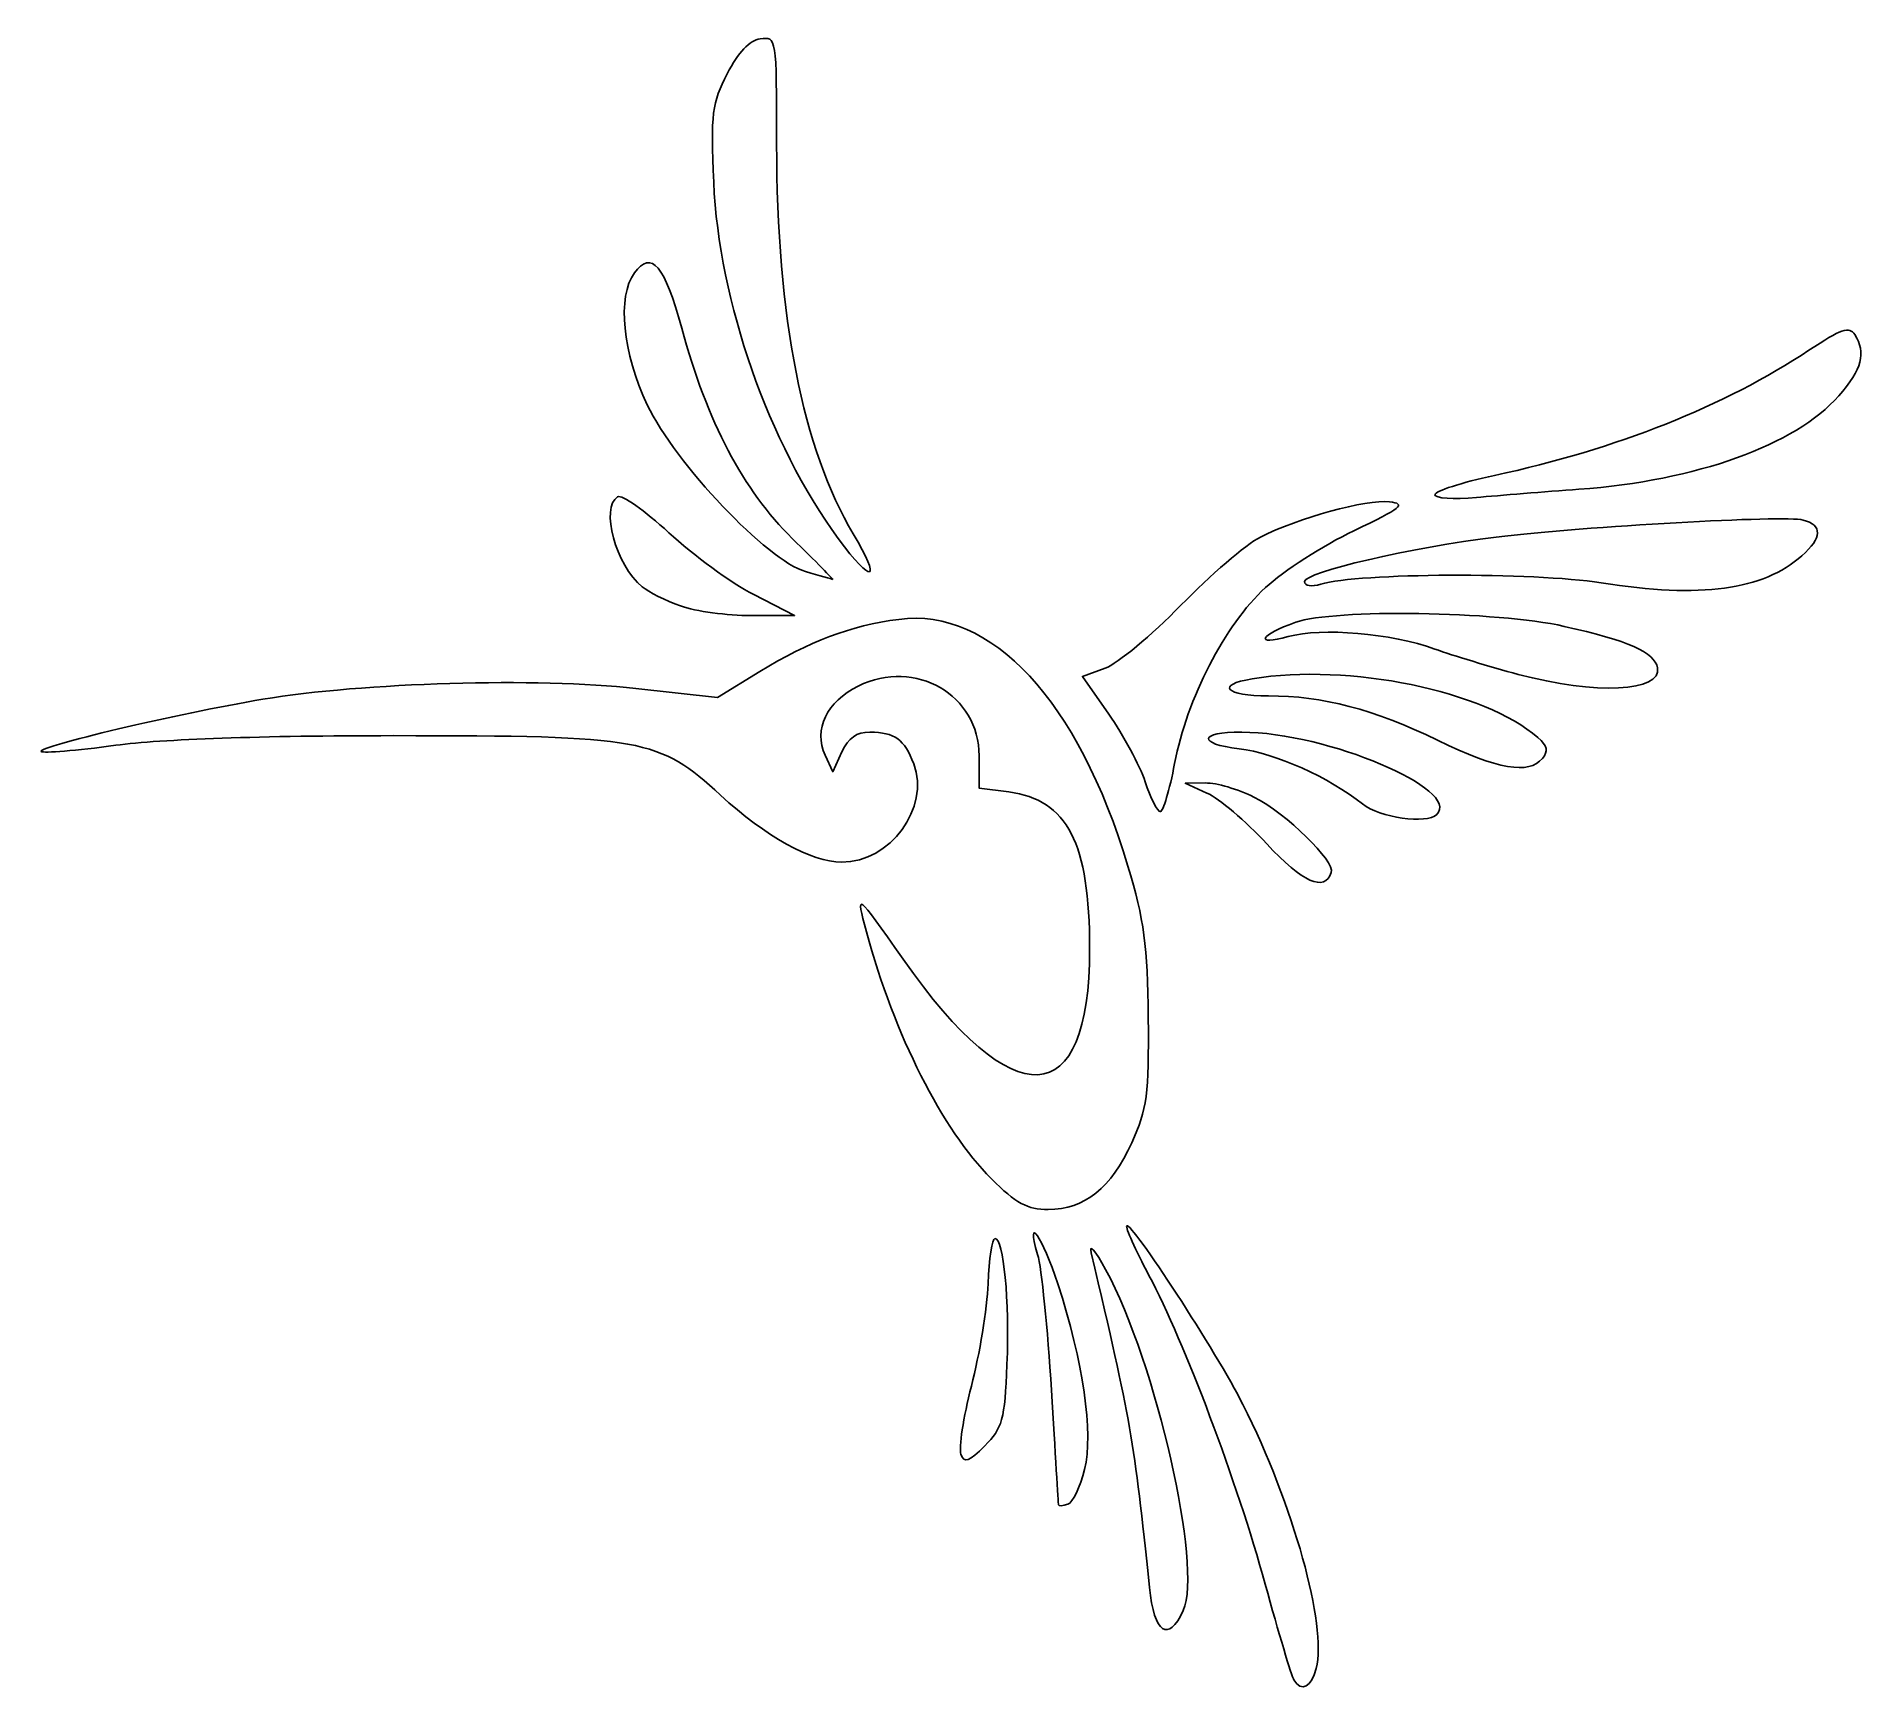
# Model space of a CAD drawing. Extents: x 5.9 to 72.8, y 6.5 to 67.1.
import ezdxf

# ---------------------------------------------------------------- set-up
doc = ezdxf.new("R2010")
doc.units = 0
doc.layers.get('0').update_dxf_attribs({"linetype": 'CONTINUOUS'})

msp = doc.modelspace()

# ---------------------------------------------------------------- linework, layer by layer
at = {"color": 7}
for points in [[(57.035285, 50.320118)], [(35.217341, 48.717884)], [(34.019757, 47.508845)], [(63.120701, 47.097823)], [(29.449964, 46.251839)], [(60.077993, 43.751103)], [(57.133535, 41.343884)], [(46.441598, 39.819567)], [(54.389451, 39.009743)], [(50.889376, 37.549958)], [(40.81114, 25.306745)], [(39.703253, 15.223577)], [(43.268659, 13.373965)], [(46.596959, 10.353299)], [(51.881757, 6.9704)]]:
    msp.add_lwpolyline(points, close=True, dxfattribs=at)
for points in [[(32.121441, 46.67263), (33.61966, 45.899065), (32.03216, 45.898006)], [(27.811751, 43.237647), (30.799246, 42.904669), (32.341743, 43.852134)], [(45.112607, 42.293074), (44.14325, 43.676877), (44.975047, 43.977658)], [(34.731952, 40.793723), (35.010971, 40.18507), (35.349971, 40.912674)], [(41.450874, 39.447846), (40.366535, 39.593287), (40.366535, 40.769426)], [(48.70091, 39.410008), (47.90716, 39.767484), (48.645305, 39.777829)]]:
    msp.add_lwpolyline(points, dxfattribs=at)
for points in [[(31.152738, 65.717363), (31.562151, 66.510188), (31.966477, 66.936236), (32.362889, 66.992536)], [(32.362889, 66.992536), (32.957214, 67.076944), (32.958204, 67.070581), (32.959762, 63.156078)], [(30.659115, 61.748613), (30.548998, 64.272331), (30.594199, 64.635769), (31.152738, 65.717363)], [(32.959762, 63.156078), (32.962144, 56.846079), (33.925428, 51.942141), (35.760893, 48.894049)], [(35.217341, 48.717884), (32.662932, 52.203549), (30.849387, 57.387984), (30.659115, 61.748613)], [(27.760565, 58.433741), (28.380579, 59.281662), (28.868428, 58.713218), (29.490612, 56.417881)], [(28.229756, 53.607466), (27.322457, 55.508539), (27.122863, 57.561632), (27.760565, 58.433741)], [(29.490612, 56.417881), (30.421292, 52.984435), (31.737694, 50.478172), (33.535004, 48.717884)], [(70.721649, 55.605713), (71.901309, 56.388965), (72.198087, 56.490119), (72.39648, 56.176567)], [(59.218097, 51.026696), (63.66868, 51.979135), (67.64119, 53.560404), (70.721649, 55.605713)], [(72.39648, 56.176567), (72.821464, 55.504896), (72.6659, 54.910864), (71.809623, 53.935618)], [(34.019757, 47.508845), (32.622344, 47.909513), (29.2578, 51.453392), (28.229756, 53.607466)], [(71.809623, 53.935618), (70.227537, 52.133721), (66.599506, 50.829669), (62.30447, 50.519106)], [(57.035285, 50.320118), (57.035285, 50.451815), (58.01755, 50.769775), (59.218097, 51.026696)], [(28.043455, 46.948505), (27.081059, 47.747223), (26.508194, 49.850388), (27.145713, 50.244395)], [(27.145713, 50.244395), (27.295824, 50.337171), (28.139673, 49.745528), (29.020931, 48.929638)], [(58.556639, 50.219391), (57.719894, 50.143096), (57.035285, 50.188422), (57.035285, 50.320118)], [(62.30447, 50.519106), (61.079907, 50.430561), (59.393384, 50.295689), (58.556639, 50.219391)], [(50.655366, 48.768766), (52.050966, 49.480749), (54.526045, 50.156696), (55.378538, 50.058673)], [(55.378538, 50.058673), (56.007627, 49.986339), (55.826451, 49.839611), (54.075711, 49.003578)], [(59.284243, 48.769948), (62.538361, 49.165805), (69.831151, 49.572361), (70.507095, 49.395595)], [(29.020931, 48.929638), (29.902192, 48.113745), (31.297422, 47.098093), (32.121441, 46.67263)], [(35.760893, 48.894049), (36.825357, 47.126332), (36.46845, 47.010659), (35.217341, 48.717884)], [(54.075711, 49.003578), (52.95727, 48.469485), (51.49996, 47.532697), (50.837245, 46.921827)], [(70.507095, 49.395595), (71.222103, 49.208617), (71.206349, 48.742286), (70.462889, 48.086895)], [(33.535004, 48.717884), (34.389343, 47.881139), (35.055551, 47.207265), (35.015464, 47.220391)], [(47.745163, 46.275694), (48.811238, 47.374183), (50.12083, 48.496065), (50.655366, 48.768766)], [(52.272785, 47.143625), (52.272785, 47.488539), (56.157315, 48.389565), (59.284243, 48.769948)], [(70.462889, 48.086895), (69.035435, 46.828533), (66.771353, 46.523537), (63.120701, 47.097823)], [(29.449964, 46.251783), (28.902882, 46.447004), (28.269954, 46.76053), (28.043455, 46.948505)], [(35.015464, 47.220391), (34.975377, 47.233515), (34.527307, 47.363319), (34.019757, 47.508845)], [(50.837245, 46.921827), (49.357259, 45.557623), (47.964995, 42.859526), (47.517656, 40.488727)], [(52.868097, 47.049619), (52.519077, 46.944447), (52.272785, 46.983338), (52.272785, 47.143625)], [(63.120701, 47.097823), (60.622902, 47.490753), (54.232299, 47.460707), (52.868097, 47.049619)], [(32.03216, 45.898006), (31.159035, 45.897477), (29.997048, 46.056619), (29.449964, 46.251839)], [(37.430287, 45.762868), (40.818742, 46.21236), (43.988651, 42.798272), (45.811879, 36.735636)], [(44.975047, 43.977658), (45.432536, 44.143089), (46.679088, 45.177205), (47.745163, 46.275694)], [(32.341743, 43.852134), (34.144416, 44.959408), (35.658044, 45.52777), (37.430287, 45.762868)], [(51.674538, 45.131794), (50.415711, 44.783312), (50.626706, 45.189471), (51.945741, 45.653852)], [(51.945741, 45.653852), (53.351565, 46.148789), (59.285569, 46.059606), (61.771792, 45.506177)], [(57.035285, 44.676565), (55.439924, 45.254447), (52.897495, 45.470344), (51.674538, 45.131794)], [(61.771792, 45.506177), (64.121361, 44.98317), (65.07049, 44.560363), (65.1808, 43.987577)], [(40.366535, 40.769426), (40.366535, 43.000824), (38.039619, 44.344548), (35.947638, 43.321211)], [(60.077993, 43.751103), (59.059347, 44.022907), (57.690128, 44.439366), (57.035285, 44.676565)], [(14.172784, 42.839206), (17.81035, 43.449264), (24.23042, 43.636816), (27.811751, 43.237647)], [(50.952461, 42.963195), (49.37833, 42.963195), (48.999053, 43.363033), (50.35981, 43.587974)], [(50.35981, 43.587974), (53.891836, 44.171841), (58.856721, 43.149388), (60.804663, 41.436999)], [(65.1808, 43.987577), (65.350271, 43.107586), (62.913017, 42.994638), (60.077993, 43.751103)], [(6.063854, 40.929764), (5.892725, 41.100894), (11.052727, 42.31594), (14.172784, 42.839206)], [(35.947638, 43.321211), (34.78879, 42.754336), (34.299501, 41.737071), (34.731952, 40.793723)], [(57.133535, 41.343884), (54.798037, 42.473303), (52.928073, 42.963195), (50.952461, 42.963195)], [(46.441598, 39.819567), (46.243798, 40.418906), (45.645753, 41.531985), (45.112607, 42.293074)], [(18.935285, 41.507987), (14.130598, 41.507987), (10.450633, 41.380037), (8.792794, 41.155337)], [(30.906434, 39.331657), (28.645937, 41.409795), (28.105828, 41.507987), (18.935285, 41.507987)], [(35.349971, 40.912674), (35.592914, 41.434105), (35.883114, 41.63913), (36.37411, 41.636228)], [(36.37411, 41.636228), (37.287433, 41.63083), (37.631103, 41.381222), (37.976672, 40.472304)], [(49.877583, 41.029792), (48.331969, 41.212847), (48.399671, 41.641919), (49.973296, 41.636368)], [(49.973296, 41.636368), (53.089432, 41.625388), (58.022985, 39.541172), (57.105248, 38.623438)], [(8.792794, 41.155337), (7.361769, 40.961381), (6.133745, 40.859871), (6.063854, 40.929764)], [(54.389451, 39.009743), (53.181279, 39.98273), (51.189718, 40.874389), (49.877583, 41.029792)], [(60.970702, 40.674076), (60.473183, 40.074601), (59.354416, 40.26989), (57.133535, 41.343884)], [(60.804663, 41.436999), (61.155188, 41.12886), (61.195275, 40.944668), (60.970702, 40.674076)], [(37.976672, 40.472304), (38.583428, 38.876415), (37.109807, 36.871672), (35.339451, 36.884578)], [(47.517656, 40.488727), (47.335125, 39.52135), (47.09926, 38.729862), (46.993508, 38.729862)], [(46.993508, 38.729862), (46.887757, 38.729862), (46.639398, 39.22023), (46.441598, 39.819567)], [(48.645305, 39.777829), (49.051284, 39.783517), (49.848254, 39.55106), (50.416349, 39.261238)], [(35.339451, 36.884578), (34.228434, 36.892675), (32.554045, 37.816962), (30.906434, 39.331657)], [(44.409781, 33.702778), (44.406606, 37.596387), (43.601629, 39.159371), (41.450874, 39.447846)], [(50.889376, 37.549968), (50.122283, 38.376378), (49.137472, 39.213396), (48.70091, 39.410008)], [(50.416349, 39.261238), (51.607514, 38.653551), (53.388464, 36.917688), (53.249391, 36.499922)], [(57.105248, 38.623438), (56.743724, 38.261912), (55.012212, 38.50821), (54.389451, 39.009743)], [(53.249391, 36.499922), (53.009686, 35.779866), (52.196632, 36.141615), (50.889376, 37.549958)], [(45.811879, 36.735636), (46.402472, 34.771788), (46.530009, 33.818579), (46.553977, 31.189237)], [(36.246745, 34.33744), (35.847922, 35.810185), (35.851261, 35.807674), (37.58674, 33.328901)], [(40.81114, 25.306745), (39.016249, 27.101639), (37.271288, 30.554054), (36.246745, 34.33744)], [(37.58674, 33.328901), (41.625433, 27.560468), (44.414644, 27.713305), (44.409781, 33.702778)], [(46.553977, 31.189237), (46.579642, 28.374589), (46.511366, 27.855736), (45.952474, 26.617702)], [(45.952474, 26.617702), (45.207314, 24.967065), (44.219363, 24.177778), (42.898415, 24.177778)], [(42.898415, 24.177778), (42.123177, 24.177778), (41.72444, 24.393448), (40.81114, 25.306745)], [(42.508686, 22.529236), (42.046409, 24.090876), (42.693722, 23.153058), (43.244693, 21.462926)], [(46.578673, 21.765543), (46.077524, 22.709325), (45.712422, 23.526446), (45.767342, 23.581365)], [(45.767342, 23.581365), (45.933048, 23.747071), (49.079272, 18.909728), (50.015275, 17.050134)], [(40.694898, 21.463579), (40.732578, 22.371862), (40.845412, 23.116003), (40.945636, 23.117225)], [(40.945636, 23.117225), (41.265329, 23.121115), (41.483457, 20.8417), (41.386495, 18.51029)], [(44.465121, 22.590278), (44.379115, 22.954081), (44.617651, 22.680298), (44.9952, 21.981874)], [(43.012556, 17.563195), (42.876261, 19.818768), (42.649518, 22.053486), (42.508686, 22.529236)], [(46.596959, 10.353299), (46.032616, 15.799234), (45.926309, 16.409437), (44.465121, 22.590278)], [(40.087087, 17.720432), (40.383701, 18.87088), (40.657216, 20.555294), (40.694898, 21.463579)], [(43.244693, 21.462926), (44.17273, 18.61611), (44.550494, 15.999153), (44.225083, 14.671278)], [(44.9952, 21.981874), (46.850477, 18.549805), (48.548412, 11.085489), (47.831671, 9.512414)], [(50.831083, 10.476129), (49.800222, 14.228567), (47.895007, 19.28658), (46.578673, 21.765543)], [(41.386495, 18.51029), (41.301691, 16.471249), (41.223004, 16.182549), (40.575648, 15.535278)], [(39.703253, 15.223577), (39.617748, 15.446399), (39.790473, 16.569984), (40.087087, 17.720432)], [(43.268659, 13.37396), (43.264108, 13.422466), (43.148851, 15.307622), (43.012556, 17.563195)], [(50.015275, 17.050134), (51.870142, 13.365001), (53.091794, 8.964456), (52.696838, 7.390821)], [(40.575648, 15.535278), (39.992326, 14.952035), (39.829745, 14.893946), (39.703253, 15.223577)], [(44.225083, 14.671278), (44.067412, 14.027891), (43.789581, 13.452946), (43.60768, 13.393624)], [(43.60768, 13.393624), (43.425779, 13.334302), (43.273221, 13.325451), (43.268659, 13.373965)], [(47.831671, 9.512414), (47.287693, 8.318511), (46.77138, 8.670139), (46.596959, 10.353299)], [(51.881757, 6.9704), (51.795037, 7.110717), (51.322232, 8.688295), (50.831083, 10.476129)], [(52.696838, 7.390821), (52.52348, 6.700118), (52.163543, 6.51446), (51.881757, 6.9704)]]:
    msp.add_open_spline(points, degree=3, dxfattribs=at)

doc.saveas('drawing.dxf')
